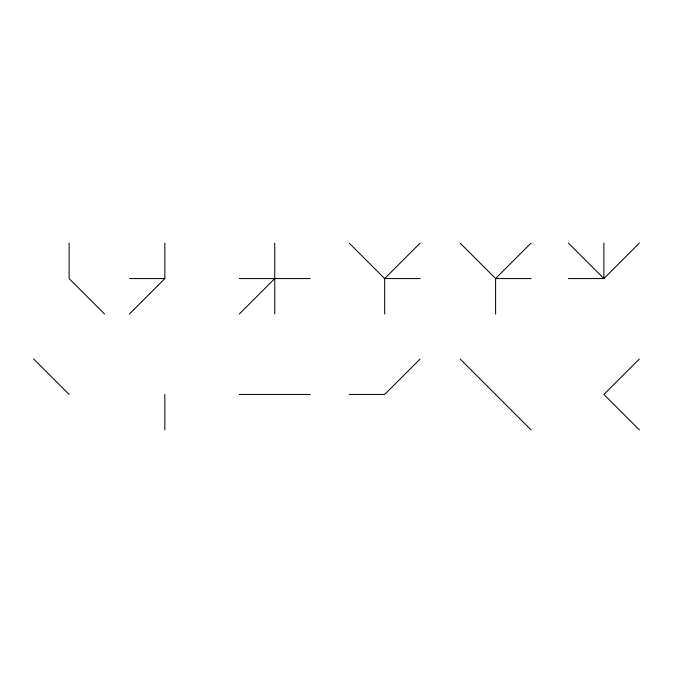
<?xml version="1.0" encoding="UTF-8"?>
<svg xmlns="http://www.w3.org/2000/svg" width="673" height="673" viewBox="0 0 673 673"><rect width="100%" height="100%" fill="white"/><g stroke="black" fill="none" stroke-linecap="round" stroke-linejoin="round"><path stroke-width="1.01" d="M129.384 314.022L164.843 278.563L164.843 243.104M239.302 314.022L274.761 278.563M420.129 243.104L384.678 278.563L384.678 314.022M531.056 243.104L495.597 278.563L495.597 314.022M420.129 358.978L384.678 394.437L349.22 394.437M639.35 243.104L603.891 278.563L568.433 278.563M639.35 358.978L603.891 394.437L639.35 429.896M129.384 278.563L164.843 278.563M239.302 278.563L310.211 278.563M420.129 278.563L384.678 278.563L349.22 243.104M531.056 278.563L495.597 278.563L460.139 243.104M239.302 394.437L310.211 394.437M568.433 243.104L603.891 278.563L603.891 243.104M460.139 358.978L531.056 429.896M104.567 314.022L69.109 278.563L69.109 243.104M33.65 358.978L69.109 394.437M274.761 243.104L274.761 314.022M164.843 394.437L164.843 429.896"/></g></svg>
